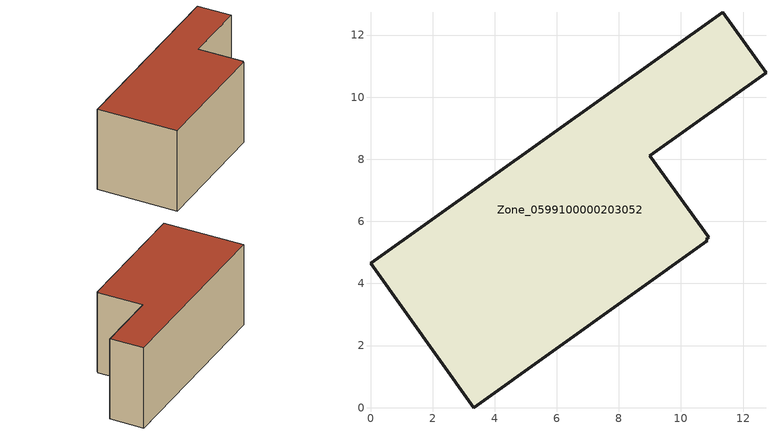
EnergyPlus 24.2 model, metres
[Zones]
Zone_0599100000203052
 floor ground (C_G): 10.85,5.37 3.32,0 0,4.65 11.35,12.73 12.74,10.78 9,8.11 10.89,5.49 10.81,5.43 z0
 wall outside (C_F): 11.35,12.73 0,4.65 3.32,0 10.85,5.37 10.81,5.43 10.89,5.49 9,8.11 12.74,10.78 11.35,12.73 z0:6
 roof outside (C_R): 3.32,0 10.85,5.37 10.81,5.43 10.89,5.49 9,8.11 12.74,10.78 11.35,12.73 0,4.65 z6
[BUILDING]
Pand.0599100000203052: North Axis=0; Terrain=City; Loads Convergence Tolerance Value=0.04; Temperature Convergence Tolerance Value=0.4; Solar Distribution=FullExterior; Maximum Number of Warmup Days=25; Minimum Number of Warmup Days=1
[Site:Location]
Rotterdam.The.Hague.AP_ZH_NLD Design_Conditions: Latitude=51.96; Longitude=4.45; Time Zone=1; Elevation=-4.5
[SITE:GROUNDTEMPERATURE:BUILDINGSURFACE]
18, 18, 18, 18, 18, 18, 18, 18, 18, 18, 18, 18
[MATERIAL] Thermal Absorptance=0.9; Solar Absorptance=0.7; Visible Absorptance=0.7
Name | Roughness | Thickness | Conductivity | Density | Specific Heat
G.TC.1975-1991 | MediumSmooth | 0.15 | 0.288461 | 540 | 1210
F.TC.1975-1991 | Rough | 0.3 | 0.230769 | 1920 | 840
R.TC.1975-1991 | MediumRough | 0.2 | 0.153846 | 1500 | 1000
[CONSTRUCTION]
C_G: G.TC.1975-1991
C_F: F.TC.1975-1991
C_R: R.TC.1975-1991
[ZONE]
Zone_0599100000203052: Type=1; Multiplier=1; Ceiling Height=Autocalculate; Volume=Autocalculate; Floor Area=autocalculate; Part of Total Floor Area=Yes
[ZONEINFILTRATION:DESIGNFLOWRATE]
Infil_Zone_0599100000203052: Zone or ZoneList or Space or SpaceList=Zone_0599100000203052; Schedule=AlwaysOn; Design Flow Rate Calculation Method=Flow/Area; Flow Rate per Floor Area=0.003; Constant Term Coefficient=1; Temperature Term Coefficient=0; Velocity Term Coefficient=0; Velocity Squared Term Coefficient=0
[HVACTEMPLATE:ZONE:IDEALLOADSAIRSYSTEM]
Zone_0599100000203052: Maximum Heating Supply Air Temperature=50; Minimum Cooling Supply Air Temperature=13; Maximum Heating Supply Air Humidity Ratio=0.0156; Minimum Cooling Supply Air Humidity Ratio=0.0077; Heating Limit=NoLimit; Cooling Limit=NoLimit; Dehumidification Control Type=ConstantSensibleHeatRatio; Cooling Sensible Heat Ratio=0.7; Dehumidification Setpoint=60; Humidification Control Type=None; Humidification Setpoint=30; Outdoor Air Method=None; Outdoor Air Flow Rate per Person=0.00944; Outdoor Air Flow Rate per Zone Floor Area=0; Outdoor Air Flow Rate per Zone=0; Demand Controlled Ventilation Type=None; Outdoor Air Economizer Type=NoEconomizer; Heat Recovery Type=None; Sensible Heat Recovery Effectiveness=0.7; Latent Heat Recovery Effectiveness=0.65
[ZONECONTROL:THERMOSTAT]
ThermostatControl_Zone_0599100000203052: Zone or ZoneList=Zone_0599100000203052; Control Type Schedule=DualSetpointControlType; Control 1=Thermostat_Zone_0599100000203052; Temperature Difference Between Cutout And Setpoint=0
[THERMOSTATSETPOINT:DUALSETPOINT]
Thermostat_Zone_0599100000203052: Heating Setpoint Temperature Schedule=HeatingSetpoint_Zone_0599100000203052; Cooling Setpoint Temperature Schedule=CoolingSetpoint_Zone_0599100000203052
[SCHEDULE:COMPACT]
HeatingSetpoint_Zone_0599100000203052: Through: 12/31, For: AllDays, Until: 24:00, 21
CoolingSetpoint_Zone_0599100000203052: Through: 12/31, For: AllDays, Until: 24:00, 24
DualSetpointControlType: Through: 12/31, For: AllDays, Until: 24:00, 4
AlwaysOn: Through: 12/31, For: AllDays, Until: 24:00, 1
